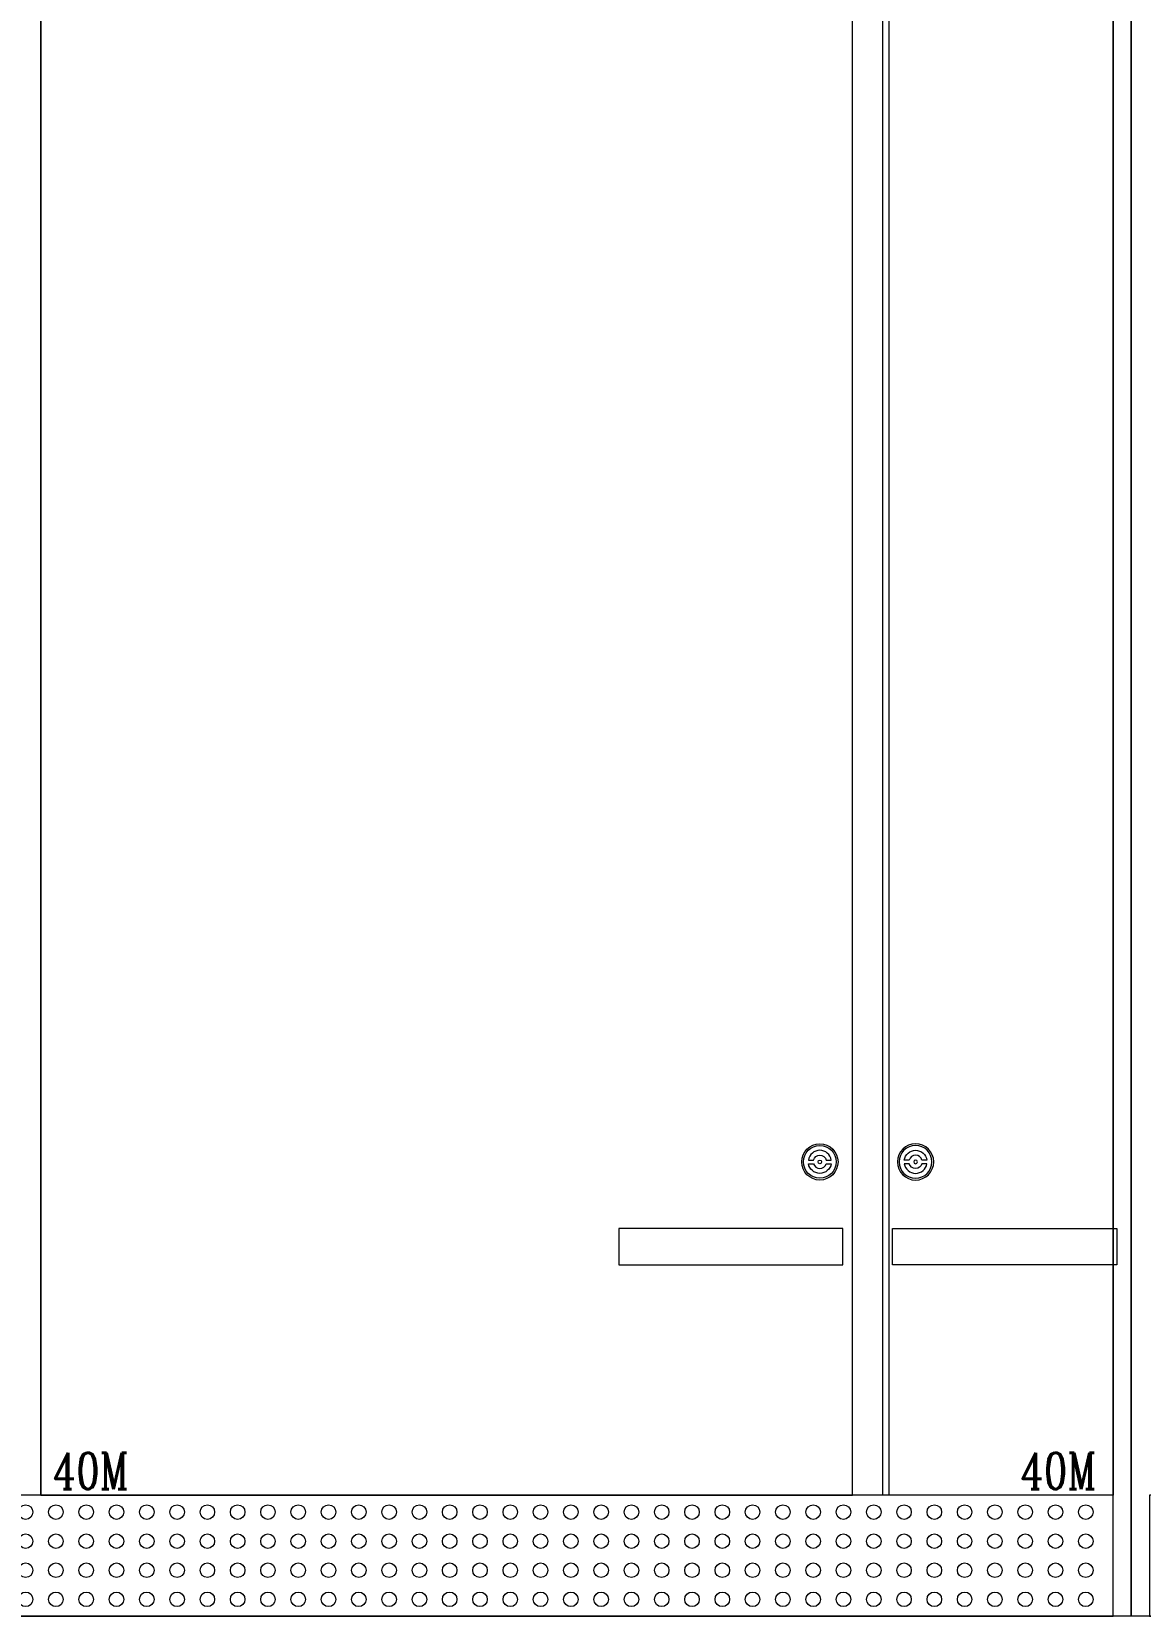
# Model space of a CAD drawing. Header units: millimetres. Extents: x -116965 to 323937, y 291661 to 566926.
# Drawn here: x -35130 to -34215, y 301778 to 303085 of the extents above; entities that cross this region are included whole.
import ezdxf
from ezdxf.enums import TextEntityAlignment as Align

# ---------------------------------------------------------------- set-up
doc = ezdxf.new("R2010")
doc.units = ezdxf.units.MM
doc.layers.get('0').update_dxf_attribs({"lineweight": 18})
doc.layers.add('hw_Text', color=7, linetype='Continuous', lineweight=13)
doc.styles.add('hw_Title2', font='complex.shx', dxfattribs={"width": 0.75})

# ---------------------------------------------------------------- blocks, each defined once
blk = doc.blocks.new('*U1616')
for p, q in [((400, 2100), (400, 100)), ((1100, 2100), (1100, 100)), ((1285, 2100), (1285, 100))]:
    blk.add_line(p, q)
for points in [[(1300, 0), (0, 0), (0, 2200), (1300, 2200)], [(1285, 100), (15, 100), (15, 0), (1285, 0)]]:
    blk.add_lwpolyline(points, close=True)
for centre in [(387.5, 86), (412.5, 86), (437.5, 86), (462.5, 86), (487.5, 86), (512.5, 86), (537.5, 86), (562.5, 86), (587.5, 86), (612.5, 86), (637.5, 86), (662.5, 86), (687.5, 86), (712.5, 86), (737.5, 86), (762.5, 86), (787.5, 86), (812.5, 86), (837.5, 86), (862.5, 86), (887.5, 86), (912.5, 86), (937.5, 86), (962.5, 86), (987.5, 86), (1012.5, 86), (1037.5, 86), (1062.5, 86), (1087.5, 86), (1112.5, 86), (1137.5, 86), (1162.5, 86), (1187.5, 86), (1212.5, 86), (1237.5, 86), (1262.5, 86), (387.5, 62), (412.5, 62), (437.5, 62), (462.5, 62), (487.5, 62), (512.5, 62), (537.5, 62), (562.5, 62), (587.5, 62), (612.5, 62), (637.5, 62), (662.5, 62), (687.5, 62), (712.5, 62), (737.5, 62), (762.5, 62), (787.5, 62), (812.5, 62), (837.5, 62), (862.5, 62), (887.5, 62), (912.5, 62), (937.5, 62), (962.5, 62), (987.5, 62), (1012.5, 62), (1037.5, 62), (1062.5, 62), (1087.5, 62), (1112.5, 62), (1137.5, 62), (1162.5, 62), (1187.5, 62), (1212.5, 62), (1237.5, 62), (1262.5, 62), (387.5, 38), (412.5, 38), (437.5, 38), (462.5, 38), (487.5, 38), (512.5, 38), (537.5, 38), (562.5, 38), (587.5, 38), (612.5, 38), (637.5, 38), (662.5, 38), (687.5, 38), (712.5, 38), (737.5, 38), (762.5, 38), (787.5, 38), (812.5, 38), (837.5, 38), (862.5, 38), (887.5, 38), (912.5, 38), (937.5, 38), (962.5, 38), (987.5, 38), (1012.5, 38), (1037.5, 38), (1062.5, 38), (1087.5, 38), (1112.5, 38), (1137.5, 38), (1162.5, 38), (1187.5, 38), (1212.5, 38), (1237.5, 38), (1262.5, 38), (387.5, 14), (412.5, 14), (437.5, 14), (462.5, 14), (487.5, 14), (512.5, 14), (537.5, 14), (562.5, 14), (587.5, 14), (612.5, 14), (637.5, 14), (662.5, 14), (687.5, 14), (712.5, 14), (737.5, 14), (762.5, 14), (787.5, 14), (812.5, 14), (837.5, 14), (862.5, 14), (887.5, 14), (912.5, 14), (937.5, 14), (962.5, 14), (987.5, 14), (1012.5, 14), (1037.5, 14), (1062.5, 14), (1087.5, 14), (1112.5, 14), (1137.5, 14), (1162.5, 14), (1187.5, 14), (1212.5, 14), (1237.5, 14), (1262.5, 14)]:
    blk.add_circle(centre, 6)
blk = doc.blocks.new('*U1607')
for points in [[(-5.3, 1.5, -0.755929), (5.3, 1.5), (9.4, 1.5, 0.852803), (-9.4, 1.5)], [(-5.3, -1.5, 0.755929), (5.3, -1.5), (9.4, -1.5, -0.852803), (-9.4, -1.5)]]:
    blk.add_lwpolyline(points, format="xyb", close=True)
at = {"color": 2}
blk.add_circle((0, 0), 15, dxfattribs=at)
at = {"color": 3}
blk.add_circle((0, 0), 13.5, dxfattribs=at)
blk.add_circle((0, 0), 1.5)
blk = doc.blocks.new('*U1570')
blk.add_line((0, 0), (0, 2000))
blk.add_lwpolyline([(0, 0), (670, 0), (670, 2000), (0, 2000)])
blk.add_lwpolyline([(477, 190), (662, 190), (662, 220), (477, 220)], close=True)
blk.add_blockref('*U1607', (643, 275))
at = {"layer": 'hw_Text', "color": 6, "style": 'hw_Title2', "width": 0.75}
blk.add_text('40M', height=30, dxfattribs=at).set_placement((10, 20), align=Align.MIDDLE_LEFT)
blk = doc.blocks.new('*U1571')
blk.add_line((0, 0), (0, 2000))
blk.add_lwpolyline([(0, 0), (-190, 0), (-190, 2000), (0, 2000)])
blk.add_lwpolyline([(3, 190), (-182, 190), (-182, 220), (3, 220)], close=True)
at = {"xscale": -1}
blk.add_blockref('*U1607', (-163, 275), dxfattribs=at)
at = {"layer": 'hw_Text', "color": 6, "style": 'hw_Title2', "width": 0.75}
blk.add_text('40M', height=30, dxfattribs=at).set_placement((-76.4, 20), align=Align.MIDDLE_LEFT)

msp = doc.modelspace()

# ---------------------------------------------------------------- block references
msp.add_blockref('*U1616', (-35522.31856, 301777.564632))

# ---------------------------------------------------------------- next in the draw order: block references
msp.add_blockref('*U1616', (-34222.31856, 301777.564632))
at = {"layer": 'hw_Text'}
for name, p in [('*U1570', (-35122.31856, 301877.564632)), ('*U1571', (-34237.31856, 301877.564632))]:
    msp.add_blockref(name, p, dxfattribs=at)

doc.saveas('drawing.dxf')
